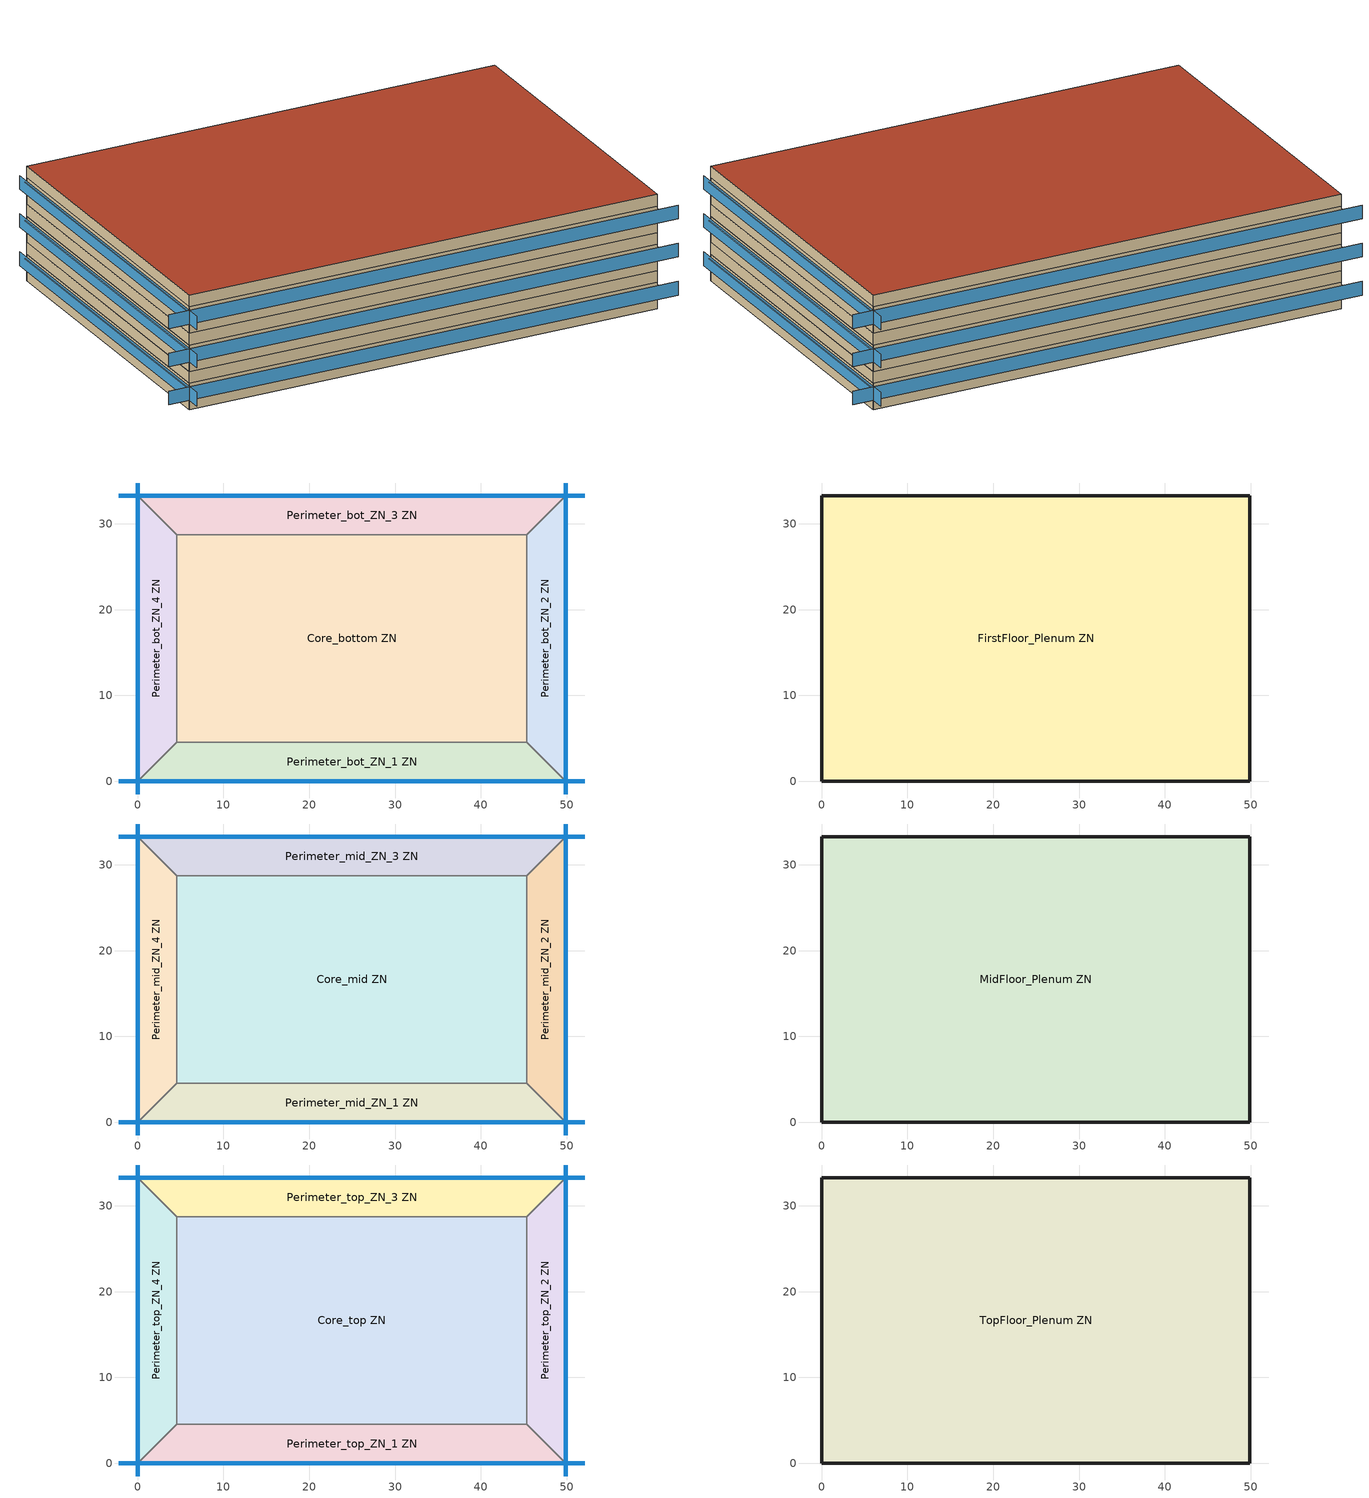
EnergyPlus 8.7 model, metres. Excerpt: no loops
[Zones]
Core_bottom ZN
 floor ground (ext-slab-mass): 45.34,28.7 45.34,4.57 4.57,4.57 4.57,28.7 z0
 wall to Perimeter_bot_ZN_2 ZN (Typical Interior Wall): 45.34,4.57 45.34,28.7 z0:2.74
 wall to Perimeter_bot_ZN_3 ZN (Typical Interior Wall): 45.34,28.7 4.57,28.7 z0:2.74
 wall to Perimeter_bot_ZN_1 ZN (Typical Interior Wall): 4.57,4.57 45.34,4.57 z0:2.74
 wall to Perimeter_bot_ZN_4 ZN (Typical Interior Wall): 4.57,28.7 4.57,4.57 z0:2.74
Perimeter_bot_ZN_1 ZN
 floor ground (ext-slab-mass): 45.34,4.57 49.91,0 0,0 4.57,4.57 z0
 wall outside (Typical Insulated Exterior Mass Wall R-4.35 adj ext wall insulation adj ext wall insulation): 0,0 49.91,0 z0:2.74
 wall to Perimeter_bot_ZN_2 ZN (Typical Interior Wall): 49.91,0 45.34,4.57 z0:2.74
 wall to Perimeter_bot_ZN_4 ZN (Typical Interior Wall): 4.57,4.57 0,0 z0:2.74
 window (Window U-0.562735759 and Window SHGC 0.481915336): -2.22,0 52.13,0 z0.96:2.39
Perimeter_bot_ZN_2 ZN
 floor ground (ext-slab-mass): 49.91,33.27 49.91,0 45.34,4.57 45.34,28.7 z0
 wall outside (Typical Insulated Exterior Mass Wall R-4.35 adj ext wall insulation adj ext wall insulation): 49.91,0 49.91,33.27 z0:2.74
 wall to Perimeter_bot_ZN_3 ZN (Typical Interior Wall): 49.91,33.27 45.34,28.7 z0:2.74
 window (Window U-0.562735759 and Window SHGC 0.481915336): 49.91,-1.48 49.91,34.75 z0.96:2.39
Perimeter_bot_ZN_3 ZN
 floor ground (ext-slab-mass): 49.91,33.27 45.34,28.7 4.57,28.7 0,33.27 z0
 wall outside (Typical Insulated Exterior Mass Wall R-4.35 adj ext wall insulation adj ext wall insulation): 49.91,33.27 0,33.27 z0:2.74
 wall to Perimeter_bot_ZN_4 ZN (Typical Interior Wall): 0,33.27 4.57,28.7 z0:2.74
 window (Window U-0.562735759 and Window SHGC 0.481915336): 52.13,33.27 -2.22,33.27 z0.96:2.39
Perimeter_bot_ZN_4 ZN
 floor ground (ext-slab-mass): 0,33.27 4.57,28.7 4.57,4.57 0,0 z0
 wall outside (Typical Insulated Exterior Mass Wall R-4.35 adj ext wall insulation adj ext wall insulation): 0,33.27 0,0 z0:2.74
 window (Window U-0.562735759 and Window SHGC 0.481915336): 0,34.75 0,-1.48 z0.96:2.39
FirstFloor_Plenum ZN
 floor to Perimeter_bot_ZN_1 ZN (Typical Interior Floor): 45.34,4.57 49.91,0 0,0 4.57,4.57 z2.74
 floor to Perimeter_bot_ZN_2 ZN (Typical Interior Floor): 49.91,33.27 49.91,0 45.34,4.57 45.34,28.7 z2.74
 floor to Perimeter_bot_ZN_3 ZN (Typical Interior Floor): 49.91,33.27 45.34,28.7 4.57,28.7 0,33.27 z2.74
 floor to Perimeter_bot_ZN_4 ZN (Typical Interior Floor): 0,33.27 4.57,28.7 4.57,4.57 0,0 z2.74
 floor to Core_bottom ZN (Typical Interior Floor): 45.34,28.7 45.34,4.57 4.57,4.57 4.57,28.7 z2.74
 wall outside (Typical Insulated Exterior Mass Wall R-4.35 adj ext wall insulation adj ext wall insulation): 49.91,0 49.91,33.27 0,33.27 0,0 49.91,0 z2.74:3.96
Core_mid ZN
 floor to FirstFloor_Plenum ZN (Typical Interior Floor): 45.34,28.7 45.34,4.57 4.57,4.57 4.57,28.7 z3.96
 wall to Perimeter_mid_ZN_2 ZN (Typical Interior Wall): 45.34,4.57 45.34,28.7 z3.96:6.71
 wall to Perimeter_mid_ZN_3 ZN (Typical Interior Wall): 45.34,28.7 4.57,28.7 z3.96:6.71
 wall to Perimeter_mid_ZN_1 ZN (Typical Interior Wall): 4.57,4.57 45.34,4.57 z3.96:6.71
 wall to Perimeter_mid_ZN_4 ZN (Typical Interior Wall): 4.57,28.7 4.57,4.57 z3.96:6.71
Perimeter_mid_ZN_1 ZN
 floor to FirstFloor_Plenum ZN (Typical Interior Floor): 45.34,4.57 49.91,0 0,0 4.57,4.57 z3.96
 wall outside (Typical Insulated Exterior Mass Wall R-4.35 adj ext wall insulation adj ext wall insulation): 0,0 49.91,0 z3.96:6.71
 wall to Perimeter_mid_ZN_2 ZN (Typical Interior Wall): 49.91,0 45.34,4.57 z3.96:6.71
 wall to Perimeter_mid_ZN_4 ZN (Typical Interior Wall): 4.57,4.57 0,0 z3.96:6.71
 window (Window U-0.562735759 and Window SHGC 0.481915336): -2.22,0 52.13,0 z4.93:6.35
Perimeter_mid_ZN_2 ZN
 floor to FirstFloor_Plenum ZN (Typical Interior Floor): 49.91,33.27 49.91,0 45.34,4.57 45.34,28.7 z3.96
 wall outside (Typical Insulated Exterior Mass Wall R-4.35 adj ext wall insulation adj ext wall insulation): 49.91,0 49.91,33.27 z3.96:6.71
 wall to Perimeter_mid_ZN_3 ZN (Typical Interior Wall): 49.91,33.27 45.34,28.7 z3.96:6.71
 window (Window U-0.562735759 and Window SHGC 0.481915336): 49.91,-1.48 49.91,34.75 z4.93:6.35
Perimeter_mid_ZN_3 ZN
 floor to FirstFloor_Plenum ZN (Typical Interior Floor): 49.91,33.27 45.34,28.7 4.57,28.7 0,33.27 z3.96
 wall outside (Typical Insulated Exterior Mass Wall R-4.35 adj ext wall insulation adj ext wall insulation): 49.91,33.27 0,33.27 z3.96:6.71
 wall to Perimeter_mid_ZN_4 ZN (Typical Interior Wall): 0,33.27 4.57,28.7 z3.96:6.71
 window (Window U-0.562735759 and Window SHGC 0.481915336): 52.13,33.27 -2.22,33.27 z4.93:6.35
Perimeter_mid_ZN_4 ZN
 floor to FirstFloor_Plenum ZN (Typical Interior Floor): 0,33.27 4.57,28.7 4.57,4.57 0,0 z3.96
 wall outside (Typical Insulated Exterior Mass Wall R-4.35 adj ext wall insulation adj ext wall insulation): 0,33.27 0,0 z3.96:6.71
 window (Window U-0.562735759 and Window SHGC 0.481915336): 0,34.75 0,-1.48 z4.93:6.35
MidFloor_Plenum ZN
 floor to Perimeter_mid_ZN_1 ZN (Typical Interior Floor): 45.34,4.57 49.91,0 0,0 4.57,4.57 z6.71
 floor to Perimeter_mid_ZN_2 ZN (Typical Interior Floor): 49.91,33.27 49.91,0 45.34,4.57 45.34,28.7 z6.71
 floor to Perimeter_mid_ZN_3 ZN (Typical Interior Floor): 49.91,33.27 45.34,28.7 4.57,28.7 0,33.27 z6.71
 floor to Perimeter_mid_ZN_4 ZN (Typical Interior Floor): 0,33.27 4.57,28.7 4.57,4.57 0,0 z6.71
 floor to Core_mid ZN (Typical Interior Floor): 45.34,28.7 45.34,4.57 4.57,4.57 4.57,28.7 z6.71
 wall outside (Typical Insulated Exterior Mass Wall R-4.35 adj ext wall insulation adj ext wall insulation): 49.91,0 49.91,33.27 0,33.27 0,0 49.91,0 z6.71:7.92
Core_top ZN
 floor to MidFloor_Plenum ZN (Typical Interior Floor): 45.34,28.7 45.34,4.57 4.57,4.57 4.57,28.7 z7.92
 wall to Perimeter_top_ZN_2 ZN (Typical Interior Wall): 45.34,4.57 45.34,28.7 z7.92:10.67
 wall to Perimeter_top_ZN_3 ZN (Typical Interior Wall): 45.34,28.7 4.57,28.7 z7.92:10.67
 wall to Perimeter_top_ZN_1 ZN (Typical Interior Wall): 4.57,4.57 45.34,4.57 z7.92:10.67
 wall to Perimeter_top_ZN_4 ZN (Typical Interior Wall): 4.57,28.7 4.57,4.57 z7.92:10.67
Perimeter_top_ZN_1 ZN
 floor to MidFloor_Plenum ZN (Typical Interior Floor): 45.34,4.57 49.91,0 0,0 4.57,4.57 z7.92
 wall outside (Typical Insulated Exterior Mass Wall R-4.35 adj ext wall insulation adj ext wall insulation): 0,0 49.91,0 z7.92:10.67
 wall to Perimeter_top_ZN_2 ZN (Typical Interior Wall): 49.91,0 45.34,4.57 z7.92:10.67
 wall to Perimeter_top_ZN_4 ZN (Typical Interior Wall): 4.57,4.57 0,0 z7.92:10.67
 window (Window U-0.562735759 and Window SHGC 0.481915336): -2.22,0 52.13,0 z8.89:10.31
Perimeter_top_ZN_2 ZN
 floor to MidFloor_Plenum ZN (Typical Interior Floor): 49.91,33.27 49.91,0 45.34,4.57 45.34,28.7 z7.92
 wall outside (Typical Insulated Exterior Mass Wall R-4.35 adj ext wall insulation adj ext wall insulation): 49.91,0 49.91,33.27 z7.92:10.67
 wall to Perimeter_top_ZN_3 ZN (Typical Interior Wall): 49.91,33.27 45.34,28.7 z7.92:10.67
 window (Window U-0.562735759 and Window SHGC 0.481915336): 49.91,-1.48 49.91,34.75 z8.89:10.31
Perimeter_top_ZN_3 ZN
 floor to MidFloor_Plenum ZN (Typical Interior Floor): 49.91,33.27 45.34,28.7 4.57,28.7 0,33.27 z7.92
 wall outside (Typical Insulated Exterior Mass Wall R-4.35 adj ext wall insulation adj ext wall insulation): 49.91,33.27 0,33.27 z7.92:10.67
 wall to Perimeter_top_ZN_4 ZN (Typical Interior Wall): 0,33.27 4.57,28.7 z7.92:10.67
 window (Window U-0.562735759 and Window SHGC 0.481915336): 52.13,33.27 -2.22,33.27 z8.89:10.31
Perimeter_top_ZN_4 ZN
 floor to MidFloor_Plenum ZN (Typical Interior Floor): 0,33.27 4.57,28.7 4.57,4.57 0,0 z7.92
 wall outside (Typical Insulated Exterior Mass Wall R-4.35 adj ext wall insulation adj ext wall insulation): 0,33.27 0,0 z7.92:10.67
 window (Window U-0.562735759 and Window SHGC 0.481915336): 0,34.75 0,-1.48 z8.89:10.31
TopFloor_Plenum ZN
 floor to Perimeter_top_ZN_1 ZN (Typical Interior Floor): 45.34,4.57 49.91,0 0,0 4.57,4.57 z10.67
 floor to Perimeter_top_ZN_2 ZN (Typical Interior Floor): 49.91,33.27 49.91,0 45.34,4.57 45.34,28.7 z10.67
 floor to Perimeter_top_ZN_3 ZN (Typical Interior Floor): 49.91,33.27 45.34,28.7 4.57,28.7 0,33.27 z10.67
 floor to Perimeter_top_ZN_4 ZN (Typical Interior Floor): 0,33.27 4.57,28.7 4.57,4.57 0,0 z10.67
 floor to Core_top ZN (Typical Interior Floor): 45.34,28.7 45.34,4.57 4.57,4.57 4.57,28.7 z10.67
 wall outside (Typical Insulated Exterior Mass Wall R-4.35 adj ext wall insulation adj ext wall insulation): 49.91,0 49.91,33.27 0,33.27 0,0 49.91,0 z10.67:11.89
 roof outside (Typical IEAD Roof R-10.0 adj roof insulation adj roof insulation): 49.91,0 49.91,33.27 0,33.27 0,0 z11.89
shading: 49.91,0 0,0 0,-0.23 49.91,-0.23 z2.33; 49.91,33.27 49.91,0 50.14,0 50.14,33.27 z2.33; 0,33.27 49.91,33.27 49.91,33.5 0,33.5 z2.33; 0,0 0,33.27 -0.23,33.27 -0.23,0 z2.33; 49.91,0 0,0 0,-0.23 49.91,-0.23 z6.29; 49.91,33.27 49.91,0 50.14,0 50.14,33.27 z6.29; 0,33.27 49.91,33.27 49.91,33.5 0,33.5 z6.29; 0,0 0,33.27 -0.23,33.27 -0.23,0 z6.29; 49.91,0 0,0 0,-0.23 49.91,-0.23 z10.25; 49.91,33.27 49.91,0 50.14,0 50.14,33.27 z10.25; 0,33.27 49.91,33.27 49.91,33.5 0,33.5 z10.25; 0,0 0,33.27 -0.23,33.27 -0.23,0 z10.25
[Building]
DOE Ref Pre-1980-MediumOffice-ASHRAE 169-2006-1A created: 2017-12-16 16:45:28 -0700: North Axis {deg}=0; Terrain=City; Loads Convergence Tolerance Value=0.04; Temperature Convergence Tolerance Value {deltaC}=0.2; Solar Distribution=FullInteriorAndExterior; Maximum Number of Warmup Days=25; Minimum Number of Warmup Days=6
[Site:Location]
SEATTLE SEATTLE-TACOMA INTL A: Latitude {deg}=47.467; Longitude {deg}=-122.317; Time Zone {hr}=-8; Elevation {m}=122
[Site:GroundTemperature:BuildingSurface]
22.509, 22.645, 22.781, 22.956, 23.052, 23.08, 23.116, 23.108, 23.133, 23.139, 23.077, 22.913
[Site:WaterMainsTemperature]
Calculation Method=Correlation; Annual Average Outdoor Air Temperature {C}=24.4917; Maximum Difference In Monthly Average Outdoor Air Temperatures {deltaC}=8.7
[SizingPeriod:DesignDay] Day of Month=21; Dry-Bulb Temperature Range Modifier Type=DefaultMultipliers; Humidity Condition Type=Wetbulb; Barometric Pressure {Pa}=100606; Wind Direction {deg}=0; Rain Indicator=No; Snow Indicator=No; Daylight Saving Time Indicator=No
Name | Month | Day Type | Maximum Dry-Bulb Temperature {C} | Daily Dry-Bulb Temperature Range {deltaC} | Wetbulb or DewPoint at Maximum Dry-Bulb {C} | Wind Speed {m/s} | Solar Model Indicator | ASHRAE Clear Sky Optical Depth for Beam Irradiance (taub) | ASHRAE Clear Sky Optical Depth for Diffuse Irradiance (taud) | Sky Clearness
Salem Mcnary Field Ann Clg .4% Condns DB=>MWB | 8 | SummerDesignDay | 33.3 | 15.4 | 19.4 | 4.3 | ASHRAETau | 0.355 | 2.578
Salem Mcnary Field Ann Htg 99.6% Condns DB | 12 | WinterDesignDay | -5.6 | 0 | -5.6 | 2.1 | ASHRAEClearSky |  |  | 0
[Material] Thermal Absorptance=0.9
Name | Roughness | Thickness {m} | Conductivity {W/m-K} | Density {kg/m3} | Specific Heat {J/kg-K} | Solar Absorptance | Visible Absorptance
1/2IN Gypsum | Smooth | 0.0127 | 0.16 | 784.9 | 830 | 0.4 | 0.4
100mm Normalweight concrete floor | MediumSmooth | 0.1016 | 2.31 | 2322 | 832 | 0.7 | 0.7
1IN Stucco | Smooth | 0.0253 | 0.6918 | 1858 | 837 | 0.7 | 0.92
8IN CONCRETE HW RefBldg | Rough | 0.2032 | 1.311 | 2240 | 836.8 | 0.7 | 0.7
G01 13mm gypsum board | Smooth | 0.0127 | 0.16 | 800 | 1090 | 0.7 | 0.5
HW CONCRETE | Rough | 0.1016 | 1.31125 | 2240 | 837.36 | 0.7 | 0.7
Metal Roof Surface | Smooth | 0.0008 | 45.28 | 7824 | 500 | 0.7 | 0.7
Roof Membrane | VeryRough | 0.0095 | 0.16 | 1121.29 | 1460 | 0.77 | 0.7
Std Wood 6inch | MediumSmooth | 0.15 | 0.12 | 540 | 1210 | 0.7 | 0.7
[Material:NoMass] Thermal Absorptance=0.9; Solar Absorptance=0.7
Name | Roughness | Thermal Resistance {m2-K/W} | Visible Absorptance
CP02 CARPET PAD | VeryRough | 0.21648 | 0.8
Typical Insulation R-1.96_R-value 3.324710511 (ft^2*h*R/Btu)_R-value 4.994844847 (ft^2*h*R/Btu) | Smooth | 0.879643 | 0.7
Typical Insulation R-8.88_R-value 10.63929619 (ft^2*h*R/Btu)_R-value 23.68275835 (ft^2*h*R/Btu) | Smooth | 4.17077 | 0.7
[WindowMaterial:SimpleGlazingSystem]
Simple Glazing Material U-0.562735759 and SHGC 0.481915336: U-Factor {W/m2-K}=3.19536; Solar Heat Gain Coefficient=0.481915
[Construction]
ext-slab-mass: HW CONCRETE, CP02 CARPET PAD
InteriorFurnishings: Std Wood 6inch
Typical IEAD Roof R-10.0 adj roof insulation adj roof insulation: Roof Membrane, Typical Insulation R-8.88_R-value 10.63929619 (ft^2*h*R/Btu)_R-value 23.68275835 (ft^2*h*R/Btu), Metal Roof Surface
Typical Insulated Exterior Mass Wall R-4.35 adj ext wall insulation adj ext wall insulation: 1IN Stucco, 8IN CONCRETE HW RefBldg, Typical Insulation R-1.96_R-value 3.324710511 (ft^2*h*R/Btu)_R-value 4.994844847 (ft^2*h*R/Btu), 1/2IN Gypsum
Typical Interior Floor: 100mm Normalweight concrete floor, CP02 CARPET PAD
Typical Interior Wall: G01 13mm gypsum board, G01 13mm gypsum board
Window U-0.562735759 and Window SHGC 0.481915336: Simple Glazing Material U-0.562735759 and SHGC 0.481915336
[Zone]
Name | Part of Total Floor Area
Core_bottom ZN; Core_mid ZN; Core_top ZN; Perimeter_bot_ZN_1 ZN; Perimeter_bot_ZN_2 ZN; Perimeter_bot_ZN_3 ZN; Perimeter_bot_ZN_4 ZN; Perimeter_mid_ZN_1 ZN; Perimeter_mid_ZN_2 ZN; Perimeter_mid_ZN_3 ZN; Perimeter_mid_ZN_4 ZN; Perimeter_top_ZN_1 ZN; Perimeter_top_ZN_2 ZN; Perimeter_top_ZN_3 ZN; Perimeter_top_ZN_4 ZN | Yes
FirstFloor_Plenum ZN; MidFloor_Plenum ZN; TopFloor_Plenum ZN | No
[InternalMass] Construction=InteriorFurnishings
Name | Zone | Surface Area {m2}
Core_bottom Mass | Core_bottom ZN | 1967.07
Core_mid Mass | Core_mid ZN | 1967.07
Core_top Mass | Core_top ZN | 1967.07
Perimeter_bot_ZN_1 Mass | Perimeter_bot_ZN_1 ZN | 414.676
Perimeter_bot_ZN_2 Mass | Perimeter_bot_ZN_2 ZN | 262.524
Perimeter_bot_ZN_3 Mass | Perimeter_bot_ZN_3 ZN | 414.676
Perimeter_bot_ZN_4 Mass | Perimeter_bot_ZN_4 ZN | 262.507
Perimeter_mid_ZN_1 Mass | Perimeter_mid_ZN_1 ZN | 414.676
Perimeter_mid_ZN_2 Mass | Perimeter_mid_ZN_2 ZN | 262.524
Perimeter_mid_ZN_3 Mass | Perimeter_mid_ZN_3 ZN | 414.676
Perimeter_mid_ZN_4 Mass | Perimeter_mid_ZN_4 ZN | 262.507
Perimeter_top_ZN_1 Mass | Perimeter_top_ZN_1 ZN | 414.676
Perimeter_top_ZN_2 Mass | Perimeter_top_ZN_2 ZN | 262.524
Perimeter_top_ZN_3 Mass | Perimeter_top_ZN_3 ZN | 414.676
Perimeter_top_ZN_4 Mass | Perimeter_top_ZN_4 ZN | 262.507
[ElectricEquipment]
2 Elevator Lift Motors -107.4118113 percent reduction: Zone or ZoneList=Core_bottom ZN; Schedule=Medium Office BLDG ELEVATORS; Design Level Calculation Method=EquipmentLevel; Design Level {W}=60605.7
[AvailabilityManager:NightCycle] Applicability Schedule=Always On Discrete; Fan Schedule=OfficeMedium HVACOperationSchd; Control Type=CycleOnAny; Thermostat Tolerance {deltaC}=1; Cycling Run Time {s}=3600
Availability Manager Night Cycle 5; Availability Manager Night Cycle 10; Availability Manager Night Cycle 15; Availability Manager Night Cycle 1; Availability Manager Night Cycle 2; Availability Manager Night Cycle 3; Availability Manager Night Cycle 4; Availability Manager Night Cycle 6; Availability Manager Night Cycle 7; Availability Manager Night Cycle 8; Availability Manager Night Cycle 9; Availability Manager Night Cycle 11; Availability Manager Night Cycle 12; Availability Manager Night Cycle 13; Availability Manager Night Cycle 14
[AvailabilityManager:Scheduled] Schedule=Always On Discrete
Core_bottom ZN PSZ-AC OA Sys Availability Manager; Core_mid ZN PSZ-AC OA Sys Availability Manager; Core_top ZN PSZ-AC OA Sys Availability Manager; Perimeter_bot_ZN_1 ZN PSZ-AC OA Sys Availability Manager; Perimeter_bot_ZN_2 ZN PSZ-AC OA Sys Availability Manager; Perimeter_bot_ZN_3 ZN PSZ-AC OA Sys Availability Manager; Perimeter_bot_ZN_4 ZN PSZ-AC OA Sys Availability Manager; Perimeter_mid_ZN_1 ZN PSZ-AC OA Sys Availability Manager; Perimeter_mid_ZN_2 ZN PSZ-AC OA Sys Availability Manager; Perimeter_mid_ZN_3 ZN PSZ-AC OA Sys Availability Manager; Perimeter_mid_ZN_4 ZN PSZ-AC OA Sys Availability Manager; Perimeter_top_ZN_1 ZN PSZ-AC OA Sys Availability Manager; Perimeter_top_ZN_2 ZN PSZ-AC OA Sys Availability Manager; Perimeter_top_ZN_3 ZN PSZ-AC OA Sys Availability Manager; Perimeter_top_ZN_4 ZN PSZ-AC OA Sys Availability Manager
[Exterior:Lights]
NonDimming Exterior Lights Def: Schedule=OfficeMedium Exterior_Lgt_ALWAYS_ON; Design Level {W}=17809; Control Option=AstronomicalClock
[Schedule:Day:Interval]
OfficeMedium Exterior_Lgt_ALWAYS_ON Default; OfficeMedium Exterior_Lgt_ALWAYS_ON Summer Design Day; OfficeMedium Exterior_Lgt_ALWAYS_ON Winter Design Day: No, 00:15, 1, 00:30, 1, 00:45, 1, 01:00, 1, 01:15, 1, 01:30, 1, 01:45, 1, 02:00, 1, 02:15, 1, 02:30, 1, 02:45, 1, 03:00, 1, 03:15, 1, 03:30, 1, 03:45, 1, 04:00, 1, 04:15, 1, 04:30, 1, 04:45, 1, 05:00, 1, 05:15, 1, 05:30, 1, 05:45, 1, 06:00, 1, 06:15, 1, 06:30, 1, 06:45, 1, 07:00, 1, 07:15, 1, 07:30, 1, 07:45, 1, 08:00, 1, 08:15, 1, 08:30, 1, 08:45, 1, 09:00, 1, 09:15, 1, 09:30, 1, 09:45, 1, 10:00, 1, 10:15, 1, 10:30, 1, 10:45, 1, 11:00, 1, 11:15, 1, 11:30, 1, 11:45, 1, 12:00, 1, 12:15, 1, 12:30, 1, 12:45, 1, 13:00, 1, 13:15, 1, 13:30, 1, 13:45, 1, 14:00, 1, 14:15, 1, 14:30, 1, 14:45, 1, 15:00, 1, 15:15, 1, 15:30, 1, 15:45, 1, 16:00, 1, 16:15, 1, 16:30, 1, 16:45, 1, 17:00, 1, 17:15, 1, 17:30, 1, 17:45, 1, 18:00, 1, 18:15, 1, 18:30, 1, 18:45, 1, 19:00, 1, 19:15, 1, 19:30, 1, 19:45, 1, 20:00, 1, 20:15, 1, 20:30, 1, 20:45, 1, 21:00, 1, 21:15, 1, 21:30, 1, 21:45, 1, 22:00, 1, 22:15, 1, 22:30, 1, 22:45, 1, 23:00, 1, 23:15, 1, 23:30, 1, 23:45, 1, 24:00, 1
OfficeMedium HVACOperationSchd Default; Schedule Day 75: No, 00:15, 0, 00:30, 0, 00:45, 0, 01:00, 0, 01:15, 0, 01:30, 0, 01:45, 0, 02:00, 0, 02:15, 0, 02:30, 0, 02:45, 0, 03:00, 0, 03:15, 0, 03:30, 0, 03:45, 0, 04:00, 0, 04:15, 0, 04:30, 0, 04:45, 0, 05:00, 0, 05:15, 0, 05:30, 0, 05:45, 0, 06:00, 0, 06:15, 0, 06:30, 0, 06:45, 0, 07:00, 0, 07:15, 0, 07:30, 0, 07:45, 0, 08:00, 0, 08:15, 0, 08:30, 0, 08:45, 0, 09:00, 0, 09:15, 0, 09:30, 0, 09:45, 0, 10:00, 0, 10:15, 0, 10:30, 0, 10:45, 0, 11:00, 0, 11:15, 0, 11:30, 0, 11:45, 0, 12:00, 0, 12:15, 0, 12:30, 0, 12:45, 0, 13:00, 0, 13:15, 0, 13:30, 0, 13:45, 0, 14:00, 0, 14:15, 0, 14:30, 0, 14:45, 0, 15:00, 0, 15:15, 0, 15:30, 0, 15:45, 0, 16:00, 0, 16:15, 0, 16:30, 0, 16:45, 0, 17:00, 0, 17:15, 0, 17:30, 0, 17:45, 0, 18:00, 0, 18:15, 0, 18:30, 0, 18:45, 0, 19:00, 0, 19:15, 0, 19:30, 0, 19:45, 0, 20:00, 0, 20:15, 0, 20:30, 0, 20:45, 0, 21:00, 0, 21:15, 0, 21:30, 0, 21:45, 0, 22:00, 0, 22:15, 0, 22:30, 0, 22:45, 0, 23:00, 0, 23:15, 0, 23:30, 0, 23:45, 0, 24:00, 0
OfficeMedium HVACOperationSchd SmrDsn|Wkdy Day: No, 00:15, 0, 00:30, 0, 00:45, 0, 01:00, 0, 01:15, 0, 01:30, 0, 01:45, 0, 02:00, 0, 02:15, 0, 02:30, 0, 02:45, 0, 03:00, 0, 03:15, 0, 03:30, 0, 03:45, 0, 04:00, 0, 04:15, 0, 04:30, 0, 04:45, 0, 05:00, 0, 05:15, 0, 05:30, 0, 05:45, 0, 06:00, 0, 06:15, 0, 06:30, 0, 06:45, 0, 07:00, 0, 07:15, 0, 07:30, 0, 07:45, 0, 08:00, 0, 08:15, 1, 08:30, 1, 08:45, 1, 09:00, 1, 09:15, 1, 09:30, 1, 09:45, 1, 10:00, 1, 10:15, 1, 10:30, 1, 10:45, 1, 11:00, 1, 11:15, 1, 11:30, 1, 11:45, 1, 12:00, 1, 12:15, 1, 12:30, 1, 12:45, 1, 13:00, 1, 13:15, 1, 13:30, 1, 13:45, 1, 14:00, 1, 14:15, 1, 14:30, 1, 14:45, 1, 15:00, 1, 15:15, 1, 15:30, 1, 15:45, 1, 16:00, 1, 16:15, 1, 16:30, 1, 16:45, 1, 17:00, 1, 17:15, 1, 17:30, 1, 17:45, 1, 18:00, 1, 18:15, 1, 18:30, 1, 18:45, 1, 19:00, 1, 19:15, 1, 19:30, 1, 19:45, 1, 20:00, 1, 20:15, 0, 20:30, 0, 20:45, 0, 21:00, 0, 21:15, 0, 21:30, 0, 21:45, 0, 22:00, 0, 22:15, 0, 22:30, 0, 22:45, 0, 23:00, 0, 23:15, 0, 23:30, 0, 23:45, 0, 24:00, 0
OfficeMedium HVACOperationSchd Summer Design Day: No, 00:15, 0, 00:30, 0, 00:45, 0, 01:00, 0, 01:15, 0, 01:30, 0, 01:45, 0, 02:00, 0, 02:15, 0, 02:30, 0, 02:45, 0, 03:00, 0, 03:15, 0, 03:30, 0, 03:45, 0, 04:00, 0, 04:15, 0, 04:30, 0, 04:45, 0, 05:00, 0, 05:15, 0, 05:30, 0, 05:45, 0, 06:00, 0, 06:15, 1, 06:30, 1, 06:45, 1, 07:00, 1, 07:15, 1, 07:30, 1, 07:45, 1, 08:00, 1, 08:15, 1, 08:30, 1, 08:45, 1, 09:00, 1, 09:15, 1, 09:30, 1, 09:45, 1, 10:00, 1, 10:15, 1, 10:30, 1, 10:45, 1, 11:00, 1, 11:15, 1, 11:30, 1, 11:45, 1, 12:00, 1, 12:15, 1, 12:30, 1, 12:45, 1, 13:00, 1, 13:15, 1, 13:30, 1, 13:45, 1, 14:00, 1, 14:15, 1, 14:30, 1, 14:45, 1, 15:00, 1, 15:15, 1, 15:30, 1, 15:45, 1, 16:00, 1, 16:15, 1, 16:30, 1, 16:45, 1, 17:00, 1, 17:15, 1, 17:30, 1, 17:45, 1, 18:00, 1, 18:15, 1, 18:30, 1, 18:45, 1, 19:00, 1, 19:15, 1, 19:30, 1, 19:45, 1, 20:00, 1, 20:15, 1, 20:30, 1, 20:45, 1, 21:00, 1, 21:15, 1, 21:30, 1, 21:45, 1, 22:00, 1, 22:15, 0, 22:30, 0, 22:45, 0, 23:00, 0, 23:15, 0, 23:30, 0, 23:45, 0, 24:00, 0
OfficeMedium HVACOperationSchd Winter Design Day; OfficeMedium HVACOperationSchd WntrDsn|Sat Day: No, 00:15, 0, 00:30, 0, 00:45, 0, 01:00, 0, 01:15, 0, 01:30, 0, 01:45, 0, 02:00, 0, 02:15, 0, 02:30, 0, 02:45, 0, 03:00, 0, 03:15, 0, 03:30, 0, 03:45, 0, 04:00, 0, 04:15, 0, 04:30, 0, 04:45, 0, 05:00, 0, 05:15, 0, 05:30, 0, 05:45, 0, 06:00, 0, 06:15, 1, 06:30, 1, 06:45, 1, 07:00, 1, 07:15, 1, 07:30, 1, 07:45, 1, 08:00, 1, 08:15, 1, 08:30, 1, 08:45, 1, 09:00, 1, 09:15, 1, 09:30, 1, 09:45, 1, 10:00, 1, 10:15, 1, 10:30, 1, 10:45, 1, 11:00, 1, 11:15, 1, 11:30, 1, 11:45, 1, 12:00, 1, 12:15, 1, 12:30, 1, 12:45, 1, 13:00, 1, 13:15, 1, 13:30, 1, 13:45, 1, 14:00, 1, 14:15, 1, 14:30, 1, 14:45, 1, 15:00, 1, 15:15, 1, 15:30, 1, 15:45, 1, 16:00, 1, 16:15, 1, 16:30, 1, 16:45, 1, 17:00, 1, 17:15, 1, 17:30, 1, 17:45, 1, 18:00, 1, 18:15, 0, 18:30, 0, 18:45, 0, 19:00, 0, 19:15, 0, 19:30, 0, 19:45, 0, 20:00, 0, 20:15, 0, 20:30, 0, 20:45, 0, 21:00, 0, 21:15, 0, 21:30, 0, 21:45, 0, 22:00, 0, 22:15, 0, 22:30, 0, 22:45, 0, 23:00, 0, 23:15, 0, 23:30, 0, 23:45, 0, 24:00, 0
Schedule Day 21: No, 00:15, 0, 00:30, 0, 00:45, 0, 01:00, 0, 01:15, 0, 01:30, 0, 01:45, 0, 02:00, 0, 02:15, 0, 02:30, 0, 02:45, 0, 03:00, 0, 03:15, 0, 03:30, 0, 03:45, 0, 04:00, 0, 04:15, 0, 04:30, 0, 04:45, 0, 05:00, 0, 05:15, 0, 05:30, 0, 05:45, 0, 06:00, 0, 06:15, 0, 06:30, 0, 06:45, 0, 07:00, 0, 07:15, 0.35, 07:30, 0.35, 07:45, 0.35, 08:00, 0.35, 08:15, 0.69, 08:30, 0.69, 08:45, 0.69, 09:00, 0.69, 09:15, 0.43, 09:30, 0.43, 09:45, 0.43, 10:00, 0.43, 10:15, 0.37, 10:30, 0.37, 10:45, 0.37, 11:00, 0.37, 11:15, 0.43, 11:30, 0.43, 11:45, 0.43, 12:00, 0.43, 12:15, 0.58, 12:30, 0.58, 12:45, 0.58, 13:00, 0.58, 13:15, 0.48, 13:30, 0.48, 13:45, 0.48, 14:00, 0.48, 14:15, 0.37, 14:30, 0.37, 14:45, 0.37, 15:00, 0.37, 15:15, 0.37, 15:30, 0.37, 15:45, 0.37, 16:00, 0.37, 16:15, 0.46, 16:30, 0.46, 16:45, 0.46, 17:00, 0.46, 17:15, 0.62, 17:30, 0.62, 17:45, 0.62, 18:00, 0.62, 18:15, 0.2, 18:30, 0.2, 18:45, 0.2, 19:00, 0.2, 19:15, 0.12, 19:30, 0.12, 19:45, 0.12, 20:00, 0.12, 20:15, 0.04, 20:30, 0.04, 20:45, 0.04, 21:00, 0.04, 21:15, 0.04, 21:30, 0.04, 21:45, 0.04, 22:00, 0.04, 22:15, 0, 22:30, 0, 22:45, 0, 23:00, 0, 23:15, 0, 23:30, 0, 23:45, 0, 24:00, 0
Schedule Day 76: No, 00:15, 0, 00:30, 0, 00:45, 0, 01:00, 0, 01:15, 0, 01:30, 0, 01:45, 0, 02:00, 0, 02:15, 0, 02:30, 0, 02:45, 0, 03:00, 0, 03:15, 0, 03:30, 0, 03:45, 0, 04:00, 0, 04:15, 0, 04:30, 0, 04:45, 0, 05:00, 0, 05:15, 0, 05:30, 0, 05:45, 0, 06:00, 0, 06:15, 0, 06:30, 0, 06:45, 0, 07:00, 0, 07:15, 0.16, 07:30, 0.16, 07:45, 0.16, 08:00, 0.16, 08:15, 0.14, 08:30, 0.14, 08:45, 0.14, 09:00, 0.14, 09:15, 0.21, 09:30, 0.21, 09:45, 0.21, 10:00, 0.21, 10:15, 0.18, 10:30, 0.18, 10:45, 0.18, 11:00, 0.18, 11:15, 0.25, 11:30, 0.25, 11:45, 0.25, 12:00, 0.25, 12:15, 0.21, 12:30, 0.21, 12:45, 0.21, 13:00, 0.21, 13:15, 0.13, 13:30, 0.13, 13:45, 0.13, 14:00, 0.13, 14:15, 0.08, 14:30, 0.08, 14:45, 0.08, 15:00, 0.08, 15:15, 0.04, 15:30, 0.04, 15:45, 0.04, 16:00, 0.04, 16:15, 0.05, 16:30, 0.05, 16:45, 0.05, 17:00, 0.05, 17:15, 0.06, 17:30, 0.06, 17:45, 0.06, 18:00, 0.06, 18:15, 0, 18:30, 0, 18:45, 0, 19:00, 0, 19:15, 0, 19:30, 0, 19:45, 0, 20:00, 0, 20:15, 0, 20:30, 0, 20:45, 0, 21:00, 0, 21:15, 0, 21:30, 0, 21:45, 0, 22:00, 0, 22:15, 0, 22:30, 0, 22:45, 0, 23:00, 0, 23:15, 0, 23:30, 0, 23:45, 0, 24:00, 0
[Schedule:Week:Daily]
Schedule:Week:Daily {b29d3d1f-86b4-48f0-a44a-4fbe46d6dc0c}: Schedule Day 75, Schedule Day 21, Schedule Day 21, Schedule Day 21, Schedule Day 21, Schedule Day 21, Schedule Day 76, Schedule Day 21, Schedule Day 21, Schedule Day 21, Schedule Day 21, Schedule Day 21
Schedule:Week:Daily {ff6f1b82-a8f9-445e-805a-e3a0d0f0c6cc}: OfficeMedium Exterior_Lgt_ALWAYS_ON Default, OfficeMedium Exterior_Lgt_ALWAYS_ON Default, OfficeMedium Exterior_Lgt_ALWAYS_ON Default, OfficeMedium Exterior_Lgt_ALWAYS_ON Default, OfficeMedium Exterior_Lgt_ALWAYS_ON Default, OfficeMedium Exterior_Lgt_ALWAYS_ON Default, OfficeMedium Exterior_Lgt_ALWAYS_ON Default, OfficeMedium Exterior_Lgt_ALWAYS_ON Default, OfficeMedium Exterior_Lgt_ALWAYS_ON Summer Design Day, OfficeMedium Exterior_Lgt_ALWAYS_ON Winter Design Day, OfficeMedium Exterior_Lgt_ALWAYS_ON Default, OfficeMedium Exterior_Lgt_ALWAYS_ON Default
Schedule:Week:Daily {c8c7f443-6601-4169-826e-4a1b75dbe5df}: OfficeMedium HVACOperationSchd Default, OfficeMedium HVACOperationSchd SmrDsn|Wkdy Day, OfficeMedium HVACOperationSchd SmrDsn|Wkdy Day, OfficeMedium HVACOperationSchd SmrDsn|Wkdy Day, OfficeMedium HVACOperationSchd SmrDsn|Wkdy Day, OfficeMedium HVACOperationSchd SmrDsn|Wkdy Day, OfficeMedium HVACOperationSchd WntrDsn|Sat Day, OfficeMedium HVACOperationSchd Default, OfficeMedium HVACOperationSchd Summer Design Day, OfficeMedium HVACOperationSchd Winter Design Day, OfficeMedium HVACOperationSchd Default, OfficeMedium HVACOperationSchd Default
[Schedule:Year]
Medium Office BLDG ELEVATORS: Schedule:Week:Daily {b29d3d1f-86b4-48f0-a44a-4fbe46d6dc0c}, 1, 1, 12, 31
OfficeMedium Exterior_Lgt_ALWAYS_ON: Schedule:Week:Daily {ff6f1b82-a8f9-445e-805a-e3a0d0f0c6cc}, 1, 1, 12, 31
OfficeMedium HVACOperationSchd: Schedule:Week:Daily {c8c7f443-6601-4169-826e-4a1b75dbe5df}, 1, 1, 12, 31
[Schedule:Constant]
Always On Discrete: Hourly Value=1
